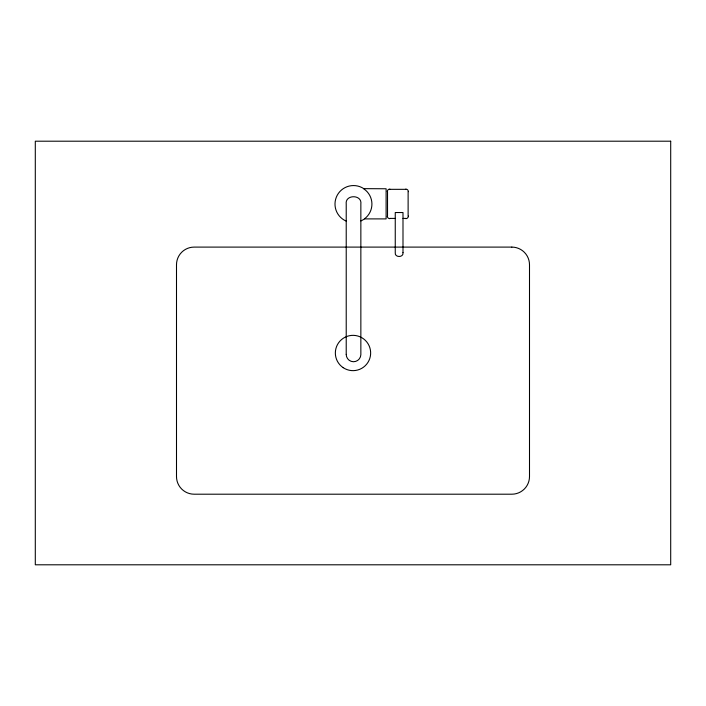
<?xml version="1.0" encoding="UTF-8"?>
<svg xmlns="http://www.w3.org/2000/svg" width="706" height="706" viewBox="0 0 706 706"><rect width="100%" height="100%" fill="white"/><g stroke="black" fill="none" stroke-linecap="round" stroke-linejoin="round"><path stroke-width="1.06" d="M360.854 220.916A19.689 19.689 0 0 0 364.472 218.895L386.111 218.895L386.111 188.767L363.864 188.652M389.844 189.332L405.791 189.332M389.844 218.41L395.254 218.41M402.994 218.41L405.791 218.41M408.121 191.653L408.121 216.089M387.523 191.653L387.523 216.089M346.222 354.386L346.222 204.043C344.837 194.309 362.24 194.309 360.854 204.043L360.854 354.686A7.342 7.342 0 0 1 353.397 361.728A7.342 7.342 0 0 1 346.214 354.386M346.152 221.084A18.532 18.532 0 0 1 337.256 195.209A18.532 18.532 0 0 1 363.837 188.696M408.359 216.089A2.559 2.559 0 0 1 405.791 218.657M405.791 189.084A2.559 2.559 0 0 1 408.359 191.653M387.276 191.653A2.559 2.559 0 0 1 389.844 189.084M389.844 218.657A2.559 2.559 0 0 1 387.276 216.089M363.952 188.97A18.303 18.303 0 0 1 364.472 218.816M402.994 252.633C403.832 257.787 394.398 257.734 395.254 252.633L395.254 212.532L402.994 212.532L402.994 252.633M670.7 141.2L35.3 141.2L35.3 564.8L670.7 564.8L670.7 141.2M511.85 247.1L194.15 247.1A17.65 17.65 0 0 0 176.5 264.75L176.5 476.55A17.65 17.65 0 0 0 194.15 494.2L511.85 494.2A17.65 17.65 0 0 0 529.5 476.55L529.5 264.75A17.65 17.65 0 0 0 511.85 247.1M343.195 367.676A17.65 17.65 0 0 0 370.615 354.156A17.65 17.65 0 0 0 345.19 337.168A17.65 17.65 0 0 0 343.195 367.676"/></g></svg>
